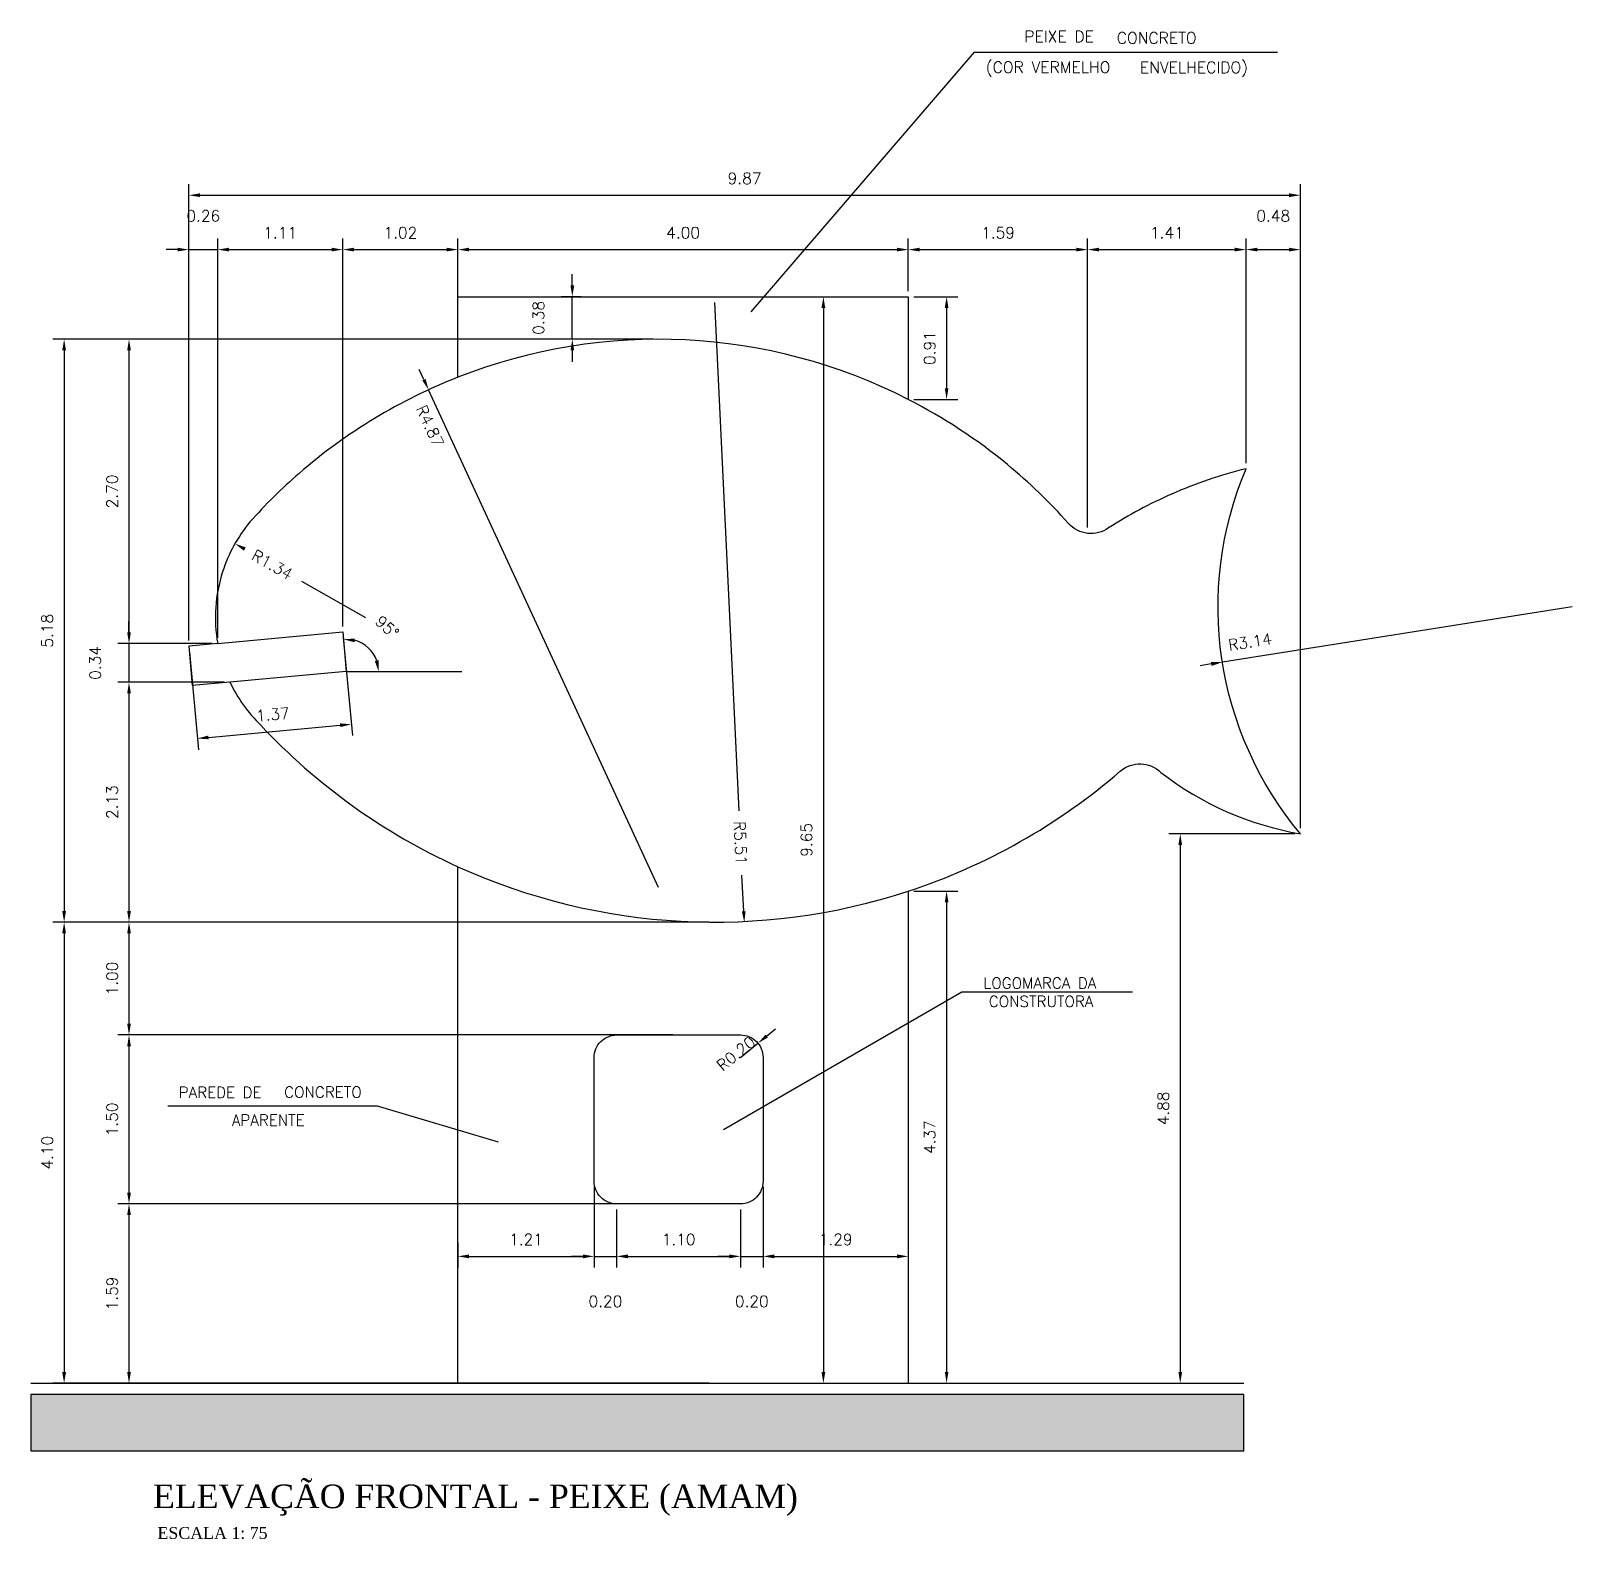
# Model space of a CAD drawing. Header units: millimetres. Extents: x 462 to 740, y -508 to -73.
# Drawn here: x 484.19 to 497.88, y -113.86 to -100.46 of the extents above; entities that cross this region are included whole.
import ezdxf

# ---------------------------------------------------------------- set-up
doc = ezdxf.new("R2010")
doc.units = ezdxf.units.MM
doc.header["$LTSCALE"] = 0.1
doc.header["$PDMODE"] = 3
doc.header["$PDSIZE"] = 0.005
for name, color, linetype in [('COTAS', 6, 'Continuous'), ('nivel', 1, 'Continuous'), ('Parede alta', 5, 'Continuous'), ('Texto', 2, 'Continuous')]:
    doc.layers.add(name, color=color, linetype=linetype)
doc.styles.add('RO-00', font='romans.shx')
doc.dimstyles.new('COTAS-75', dxfattribs={"dimscale": 0, "dimtxt": 0.1, "dimasz": 0.1, "dimexe": 0.1, "dimexo": 0.05, "dimgap": 0.1, "dimtad": 1, "dimzin": 1, "dimdsep": 46, "dimtxsty": 'RO-00', "dimcen": 2.5, "dimclrd": 6, "dimclre": 6, "dimclrt": 2, "dimadec": 0, "dimazin": 0, "dimtfac": 1, "dimtmove": 2, "dimatfit": 2, "dimfxl": 1, "dimtolj": 1, "dimtzin": 0, "dimarcsym": 0})

# ---------------------------------------------------------------- blocks, each defined once
blk = doc.blocks.new('*D135')
at = {"layer": 'COTAS', "color": 6, "lineweight": -2}
for p, q in [((489.716, -103.196), (484.387, -103.196)), ((484.487, -103.296), (484.487, -108.275)), ((490.213, -108.375), (484.387, -108.375))]:
    blk.add_line(p, q, dxfattribs=at)
at = {"layer": 'COTAS', "color": 6}
for points in [[(484.47, -103.296), (484.504, -103.296), (484.487, -103.196)], [(484.47, -108.275), (484.504, -108.275), (484.487, -108.375)]]:
    blk.add_solid(points, dxfattribs=at)
at = {"layer": 'Defpoints', "color": 0}
for p in [(489.766, -103.196), (484.487, -108.375), (490.263, -108.375)]:
    blk.add_point(p, dxfattribs=at)
at = {"layer": 'COTAS', "color": 2, "insert": (484.337, -105.786), "char_height": 0.1, "attachment_point": 5, "rotation": 90, "style": 'RO-00'}
blk.add_mtext('\\A1;5.18', dxfattribs=at)
blk = doc.blocks.new('*D136')
at = {"layer": 'COTAS', "color": 6, "lineweight": -2}
for p, q in [((489.666, -103.196), (484.963, -103.196)), ((485.063, -103.296), (485.063, -105.8)), ((485.801, -105.9), (484.963, -105.9))]:
    blk.add_line(p, q, dxfattribs=at)
at = {"layer": 'COTAS', "color": 6}
for points in [[(485.047, -103.296), (485.08, -103.296), (485.063, -103.196)], [(485.047, -105.8), (485.08, -105.8), (485.063, -105.9)]]:
    blk.add_solid(points, dxfattribs=at)
at = {"layer": 'Defpoints', "color": 0}
for p in [(489.716, -103.196), (485.063, -105.9), (485.851, -105.9)]:
    blk.add_point(p, dxfattribs=at)
at = {"layer": 'COTAS', "color": 2, "insert": (484.913, -104.548), "char_height": 0.1, "attachment_point": 5, "rotation": 90, "style": 'RO-00'}
blk.add_mtext('\\A1;2.70', dxfattribs=at)
blk = doc.blocks.new('*D137')
at = {"layer": 'COTAS', "color": 6, "lineweight": -2}
for p, q in [((485.063, -105.8), (485.063, -105.7)), ((485.801, -105.9), (484.963, -105.9)), ((485.063, -105.9), (485.063, -106.243)), ((485.91, -106.243), (484.963, -106.243)), ((485.063, -106.343), (485.063, -106.443))]:
    blk.add_line(p, q, dxfattribs=at)
at = {"layer": 'COTAS', "color": 6}
for points in [[(485.047, -105.8), (485.08, -105.8), (485.063, -105.9)], [(485.047, -106.343), (485.08, -106.343), (485.063, -106.243)]]:
    blk.add_solid(points, dxfattribs=at)
at = {"layer": 'Defpoints', "color": 0}
for p in [(485.851, -105.9), (485.063, -106.243), (485.96, -106.243)]:
    blk.add_point(p, dxfattribs=at)
at = {"layer": 'COTAS', "color": 2, "insert": (484.763, -106.072), "char_height": 0.1, "attachment_point": 5, "rotation": 90, "style": 'RO-00'}
blk.add_mtext('\\A1;0.34', dxfattribs=at)
blk = doc.blocks.new('*D138')
at = {"layer": 'COTAS', "color": 6, "lineweight": -2}
for p, q in [((485.91, -106.243), (484.963, -106.243)), ((485.063, -106.343), (485.063, -108.275)), ((490.163, -108.375), (484.963, -108.375))]:
    blk.add_line(p, q, dxfattribs=at)
at = {"layer": 'COTAS', "color": 6}
for points in [[(485.047, -106.343), (485.08, -106.343), (485.063, -106.243)], [(485.047, -108.275), (485.08, -108.275), (485.063, -108.375)]]:
    blk.add_solid(points, dxfattribs=at)
at = {"layer": 'Defpoints', "color": 0}
for p in [(485.96, -106.243), (485.063, -108.375), (490.213, -108.375)]:
    blk.add_point(p, dxfattribs=at)
at = {"layer": 'COTAS', "color": 2, "insert": (484.913, -107.309), "char_height": 0.1, "attachment_point": 5, "rotation": 90, "style": 'RO-00'}
blk.add_mtext('\\A1;2.13', dxfattribs=at)
blk = doc.blocks.new('*D139')
at = {"layer": 'COTAS', "color": 6, "lineweight": -2}
for p, q in [((490.163, -108.375), (484.963, -108.375)), ((485.063, -108.475), (485.063, -109.277)), ((489.894, -109.377), (484.963, -109.377))]:
    blk.add_line(p, q, dxfattribs=at)
at = {"layer": 'COTAS', "color": 6}
for points in [[(485.047, -108.475), (485.08, -108.475), (485.063, -108.375)], [(485.047, -109.277), (485.08, -109.277), (485.063, -109.377)]]:
    blk.add_solid(points, dxfattribs=at)
at = {"layer": 'Defpoints', "color": 0}
for p in [(490.213, -108.375), (485.063, -109.377), (489.944, -109.377)]:
    blk.add_point(p, dxfattribs=at)
at = {"layer": 'COTAS', "color": 2, "insert": (484.913, -108.876), "char_height": 0.1, "attachment_point": 5, "rotation": 90, "style": 'RO-00'}
blk.add_mtext('\\A1;1.00', dxfattribs=at)
blk = doc.blocks.new('*D140')
at = {"layer": 'COTAS', "color": 6, "lineweight": -2}
for p, q in [((489.894, -109.377), (484.963, -109.377)), ((485.063, -109.477), (485.063, -110.777)), ((489.894, -110.877), (484.963, -110.877))]:
    blk.add_line(p, q, dxfattribs=at)
at = {"layer": 'COTAS', "color": 6}
for points in [[(485.047, -109.477), (485.08, -109.477), (485.063, -109.377)], [(485.047, -110.777), (485.08, -110.777), (485.063, -110.877)]]:
    blk.add_solid(points, dxfattribs=at)
at = {"layer": 'Defpoints', "color": 0}
for p in [(489.944, -109.377), (485.063, -110.877), (489.944, -110.877)]:
    blk.add_point(p, dxfattribs=at)
at = {"layer": 'COTAS', "color": 2, "insert": (484.913, -110.127), "char_height": 0.1, "attachment_point": 5, "rotation": 90, "style": 'RO-00'}
blk.add_mtext('\\A1;1.50', dxfattribs=at)
blk = doc.blocks.new('*D141')
at = {"layer": 'COTAS', "color": 6, "lineweight": -2}
for p, q in [((489.894, -110.877), (484.963, -110.877)), ((485.063, -110.977), (485.063, -112.371)), ((489.894, -112.471), (484.963, -112.471))]:
    blk.add_line(p, q, dxfattribs=at)
at = {"layer": 'COTAS', "color": 6}
for points in [[(485.047, -110.977), (485.08, -110.977), (485.063, -110.877)], [(485.047, -112.371), (485.08, -112.371), (485.063, -112.471)]]:
    blk.add_solid(points, dxfattribs=at)
at = {"layer": 'Defpoints', "color": 0}
for p in [(489.944, -110.877), (485.063, -112.471), (489.944, -112.471)]:
    blk.add_point(p, dxfattribs=at)
at = {"layer": 'COTAS', "color": 2, "insert": (484.913, -111.674), "char_height": 0.1, "attachment_point": 5, "rotation": 90, "style": 'RO-00'}
blk.add_mtext('\\A1;1.59', dxfattribs=at)
blk = doc.blocks.new('*D142')
at = {"layer": 'COTAS', "color": 6, "lineweight": -2}
for p, q in [((490.213, -108.375), (484.387, -108.375)), ((484.487, -108.475), (484.487, -112.371)), ((490.213, -112.471), (484.387, -112.471))]:
    blk.add_line(p, q, dxfattribs=at)
at = {"layer": 'COTAS', "color": 6}
for points in [[(484.47, -108.475), (484.504, -108.475), (484.487, -108.375)], [(484.47, -112.371), (484.504, -112.371), (484.487, -112.471)]]:
    blk.add_solid(points, dxfattribs=at)
at = {"layer": 'Defpoints', "color": 0}
for p in [(490.263, -108.375), (484.487, -112.471), (490.263, -112.471)]:
    blk.add_point(p, dxfattribs=at)
at = {"layer": 'COTAS', "color": 2, "insert": (484.337, -110.423), "char_height": 0.1, "attachment_point": 5, "rotation": 90, "style": 'RO-00'}
blk.add_mtext('\\A1;4.10', dxfattribs=at)
blk = doc.blocks.new('*D143')
at = {"layer": 'COTAS', "color": 6, "lineweight": -2}
for p, q in [((485.594, -105.874), (485.594, -101.817)), ((495.466, -107.54), (495.466, -101.817)), ((485.694, -101.917), (495.366, -101.917))]:
    blk.add_line(p, q, dxfattribs=at)
at = {"layer": 'COTAS', "color": 6}
for points in [[(485.694, -101.9), (485.694, -101.933), (485.594, -101.917)], [(495.366, -101.9), (495.366, -101.933), (495.466, -101.917)]]:
    blk.add_solid(points, dxfattribs=at)
at = {"layer": 'Defpoints', "color": 0}
for p in [(495.466, -101.917), (485.594, -105.924), (495.466, -107.59)]:
    blk.add_point(p, dxfattribs=at)
at = {"layer": 'COTAS', "color": 2, "insert": (490.53, -101.767), "char_height": 0.1, "attachment_point": 5, "style": 'RO-00'}
blk.add_mtext('\\A1;9.87', dxfattribs=at)
blk = doc.blocks.new('*D144')
at = {"layer": 'COTAS', "color": 6, "lineweight": -2}
for p, q in [((485.594, -105.874), (485.594, -102.3)), ((485.851, -105.85), (485.851, -102.3)), ((485.494, -102.4), (485.394, -102.4)), ((485.594, -102.4), (485.851, -102.4)), ((485.951, -102.4), (486.051, -102.4))]:
    blk.add_line(p, q, dxfattribs=at)
at = {"layer": 'COTAS', "color": 6}
for points in [[(485.494, -102.383), (485.494, -102.416), (485.594, -102.4)], [(485.951, -102.383), (485.951, -102.416), (485.851, -102.4)]]:
    blk.add_solid(points, dxfattribs=at)
at = {"layer": 'Defpoints', "color": 0}
for p in [(485.851, -102.4), (485.594, -105.924), (485.851, -105.9)]:
    blk.add_point(p, dxfattribs=at)
at = {"layer": 'COTAS', "color": 2, "insert": (485.723, -102.1), "char_height": 0.1, "attachment_point": 5, "style": 'RO-00'}
blk.add_mtext('\\A1;0.26', dxfattribs=at)
blk = doc.blocks.new('*D145')
at = {"layer": 'COTAS', "color": 6, "lineweight": -2}
for p, q in [((485.851, -105.85), (485.851, -102.3)), ((486.962, -105.747), (486.962, -102.3)), ((485.951, -102.4), (486.862, -102.4))]:
    blk.add_line(p, q, dxfattribs=at)
at = {"layer": 'COTAS', "color": 6}
for points in [[(485.951, -102.383), (485.951, -102.416), (485.851, -102.4)], [(486.862, -102.383), (486.862, -102.416), (486.962, -102.4)]]:
    blk.add_solid(points, dxfattribs=at)
at = {"layer": 'Defpoints', "color": 0}
for p in [(486.962, -102.4), (486.962, -105.797), (485.851, -105.9)]:
    blk.add_point(p, dxfattribs=at)
at = {"layer": 'COTAS', "color": 2, "insert": (486.406, -102.25), "char_height": 0.1, "attachment_point": 5, "style": 'RO-00'}
blk.add_mtext('\\A1;1.11', dxfattribs=at)
blk = doc.blocks.new('*D146')
at = {"layer": 'COTAS', "color": 6, "lineweight": -2}
for p, q in [((486.962, -105.747), (486.962, -102.3)), ((487.984, -103.484), (487.984, -102.3)), ((487.062, -102.4), (487.884, -102.4))]:
    blk.add_line(p, q, dxfattribs=at)
at = {"layer": 'COTAS', "color": 6}
for points in [[(487.062, -102.383), (487.062, -102.416), (486.962, -102.4)], [(487.884, -102.383), (487.884, -102.416), (487.984, -102.4)]]:
    blk.add_solid(points, dxfattribs=at)
at = {"layer": 'Defpoints', "color": 0}
for p in [(487.984, -102.4), (487.984, -103.534), (486.962, -105.797)]:
    blk.add_point(p, dxfattribs=at)
at = {"layer": 'COTAS', "color": 2, "insert": (487.473, -102.25), "char_height": 0.1, "attachment_point": 5, "style": 'RO-00'}
blk.add_mtext('\\A1;1.02', dxfattribs=at)
blk = doc.blocks.new('*D147')
at = {"layer": 'COTAS', "color": 6, "lineweight": -2}
for p, q in [((487.984, -103.484), (487.984, -102.3)), ((491.984, -102.768), (491.984, -102.3)), ((488.084, -102.4), (491.884, -102.4))]:
    blk.add_line(p, q, dxfattribs=at)
at = {"layer": 'COTAS', "color": 6}
for points in [[(488.084, -102.383), (488.084, -102.416), (487.984, -102.4)], [(491.884, -102.383), (491.884, -102.416), (491.984, -102.4)]]:
    blk.add_solid(points, dxfattribs=at)
at = {"layer": 'Defpoints', "color": 0}
for p in [(491.984, -102.4), (491.984, -102.818), (487.984, -103.534)]:
    blk.add_point(p, dxfattribs=at)
at = {"layer": 'COTAS', "color": 2, "insert": (489.984, -102.25), "char_height": 0.1, "attachment_point": 5, "style": 'RO-00'}
blk.add_mtext('\\A1;4.00', dxfattribs=at)
blk = doc.blocks.new('*D148')
at = {"layer": 'COTAS', "color": 6, "lineweight": -2}
for p, q in [((491.984, -102.768), (491.984, -102.3)), ((493.577, -104.87), (493.577, -102.3)), ((492.084, -102.4), (493.477, -102.4))]:
    blk.add_line(p, q, dxfattribs=at)
at = {"layer": 'COTAS', "color": 6}
for points in [[(492.084, -102.383), (492.084, -102.416), (491.984, -102.4)], [(493.477, -102.383), (493.477, -102.416), (493.577, -102.4)]]:
    blk.add_solid(points, dxfattribs=at)
at = {"layer": 'Defpoints', "color": 0}
for p in [(493.577, -102.4), (491.984, -102.818), (493.577, -104.92)]:
    blk.add_point(p, dxfattribs=at)
at = {"layer": 'COTAS', "color": 2, "insert": (492.781, -102.25), "char_height": 0.1, "attachment_point": 5, "style": 'RO-00'}
blk.add_mtext('\\A1;1.59', dxfattribs=at)
blk = doc.blocks.new('*D149')
at = {"layer": 'COTAS', "color": 6, "lineweight": -2}
for p, q in [((493.577, -104.87), (493.577, -102.3)), ((494.984, -104.297), (494.984, -102.3)), ((493.677, -102.4), (494.884, -102.4))]:
    blk.add_line(p, q, dxfattribs=at)
at = {"layer": 'COTAS', "color": 6}
for points in [[(493.677, -102.383), (493.677, -102.416), (493.577, -102.4)], [(494.884, -102.383), (494.884, -102.416), (494.984, -102.4)]]:
    blk.add_solid(points, dxfattribs=at)
at = {"layer": 'Defpoints', "color": 0}
for p in [(494.984, -102.4), (494.984, -104.347), (493.577, -104.92)]:
    blk.add_point(p, dxfattribs=at)
at = {"layer": 'COTAS', "color": 2, "insert": (494.281, -102.25), "char_height": 0.1, "attachment_point": 5, "style": 'RO-00'}
blk.add_mtext('\\A1;1.41', dxfattribs=at)
blk = doc.blocks.new('*D150')
at = {"layer": 'COTAS', "color": 6, "lineweight": -2}
for p, q in [((494.984, -104.297), (494.984, -102.3)), ((495.466, -107.49), (495.466, -102.3)), ((495.084, -102.4), (495.366, -102.4))]:
    blk.add_line(p, q, dxfattribs=at)
at = {"layer": 'COTAS', "color": 6}
for points in [[(495.084, -102.383), (495.084, -102.416), (494.984, -102.4)], [(495.366, -102.383), (495.366, -102.416), (495.466, -102.4)]]:
    blk.add_solid(points, dxfattribs=at)
at = {"layer": 'Defpoints', "color": 0}
for p in [(495.466, -102.4), (494.984, -104.347), (495.466, -107.54)]:
    blk.add_point(p, dxfattribs=at)
at = {"layer": 'COTAS', "color": 2, "insert": (495.225, -102.1), "char_height": 0.1, "attachment_point": 5, "style": 'RO-00'}
blk.add_mtext('\\A1;0.48', dxfattribs=at)
blk = doc.blocks.new('*D151')
at = {"layer": 'COTAS', "color": 6, "lineweight": -2}
for p, q in [((487.682, -103.555), (487.64, -103.464)), ((489.766, -108.066), (487.724, -103.645))]:
    blk.add_line(p, q, dxfattribs=at)
at = {"layer": 'COTAS', "color": 6}
blk.add_solid([(487.697, -103.548), (487.667, -103.562), (487.724, -103.645)], dxfattribs=at)
at = {"layer": 'Defpoints', "color": 0}
for p in [(487.724, -103.645), (489.766, -108.066)]:
    blk.add_point(p, dxfattribs=at)
at = {"layer": 'COTAS', "color": 2, "insert": (487.736, -103.967), "char_height": 0.1, "attachment_point": 5, "rotation": 294.7952, "style": 'RO-00'}
blk.add_mtext('\\A1;R4.87', dxfattribs=at)
blk = doc.blocks.new('*D152')
at = {"layer": 'COTAS', "color": 6, "lineweight": -2}
for p, q in [((497.88, -105.574), (494.774, -106.065)), ((494.675, -106.081), (494.576, -106.097))]:
    blk.add_line(p, q, dxfattribs=at)
at = {"layer": 'COTAS', "color": 6}
blk.add_solid([(494.672, -106.065), (494.677, -106.098), (494.774, -106.065)], dxfattribs=at)
at = {"layer": 'Defpoints', "color": 0}
for p in [(497.88, -105.574), (494.774, -106.065)]:
    blk.add_point(p, dxfattribs=at)
at = {"layer": 'COTAS', "color": 2, "insert": (495.019, -105.885), "char_height": 0.1, "attachment_point": 5, "rotation": 8.9918, "style": 'RO-00'}
blk.add_mtext('\\A1;R3.14', dxfattribs=at)
blk = doc.blocks.new('*D153')
at = {"layer": 'COTAS', "color": 6, "lineweight": -2}
for p, q in [((486.091, -105.061), (486.072, -105.05)), ((487.166, -105.67), (486.598, -105.348))]:
    blk.add_line(p, q, dxfattribs=at)
at = {"layer": 'COTAS', "color": 6}
blk.add_solid([(486.1, -105.046), (486.083, -105.075), (486.004, -105.012)], dxfattribs=at)
at = {"layer": 'Defpoints', "color": 0}
for p in [(486.004, -105.012), (487.166, -105.67)]:
    blk.add_point(p, dxfattribs=at)
at = {"layer": 'COTAS', "color": 2, "insert": (486.335, -105.199), "char_height": 0.1, "attachment_point": 5, "rotation": 330.464, "style": 'RO-00'}
blk.add_mtext('\\A1;R1.34', dxfattribs=at)
blk = doc.blocks.new('*D154')
at = {"layer": 'COTAS', "color": 6, "lineweight": -2}
blk.add_arc((486.992, -106.149), 0.288, 19.9777, 74.9003, dxfattribs=at)
at = {"layer": 'COTAS', "color": 6}
for points in [[(487.066, -105.888), (487.068, -105.855), (486.967, -105.862)], [(487.279, -106.048), (487.246, -106.054), (487.28, -106.149)]]:
    blk.add_solid(points, dxfattribs=at)
at = {"layer": 'Defpoints', "color": 0}
for p in [(486.962, -105.797), (487.237, -105.998), (486.992, -106.149), (486.992, -106.149), (488.019, -106.149)]:
    blk.add_point(p, dxfattribs=at)
at = {"layer": 'COTAS', "color": 2, "insert": (487.356, -105.753), "char_height": 0.1, "attachment_point": 5, "rotation": 317.439, "style": 'RO-00'}
blk.add_mtext('\\A1;95°', dxfattribs=at)
blk = doc.blocks.new('*D155')
at = {"layer": 'COTAS', "color": 6, "lineweight": -2}
for p, q in [((486.966, -105.847), (487.047, -106.716)), ((485.599, -105.974), (485.679, -106.843)), ((485.77, -106.734), (486.938, -106.626))]:
    blk.add_line(p, q, dxfattribs=at)
at = {"layer": 'COTAS', "color": 6}
for points in [[(486.937, -106.609), (486.94, -106.642), (487.038, -106.617)], [(485.768, -106.717), (485.771, -106.75), (485.67, -106.743)]]:
    blk.add_solid(points, dxfattribs=at)
at = {"layer": 'Defpoints', "color": 0}
for p in [(486.962, -105.797), (485.594, -105.924), (487.038, -106.617)]:
    blk.add_point(p, dxfattribs=at)
at = {"layer": 'COTAS', "color": 2, "insert": (486.34, -106.53), "char_height": 0.1, "attachment_point": 5, "rotation": 5.2852, "style": 'RO-00'}
blk.add_mtext('\\A1;1.37', dxfattribs=at)
blk = doc.blocks.new('*D156')
at = {"layer": 'COTAS', "color": 6, "lineweight": -2}
for p, q in [((490.263, -102.871), (490.48, -107.385)), ((490.523, -108.279), (490.507, -107.956))]:
    blk.add_line(p, q, dxfattribs=at)
at = {"layer": 'COTAS', "color": 6}
blk.add_solid([(490.539, -108.278), (490.506, -108.28), (490.528, -108.379)], dxfattribs=at)
at = {"layer": 'Defpoints', "color": 0}
for p in [(490.263, -102.871), (490.528, -108.379)]:
    blk.add_point(p, dxfattribs=at)
at = {"layer": 'COTAS', "color": 2, "insert": (490.494, -107.671), "char_height": 0.1, "attachment_point": 5, "rotation": 272.7512, "style": 'RO-00'}
blk.add_mtext('\\A1;R5.51', dxfattribs=at)
blk = doc.blocks.new('*D157')
at = {"layer": 'COTAS', "color": 6, "lineweight": -2}
for p, q in [((492.034, -102.818), (492.424, -102.818)), ((492.324, -102.918), (492.324, -103.631)), ((492.034, -103.731), (492.424, -103.731))]:
    blk.add_line(p, q, dxfattribs=at)
at = {"layer": 'COTAS', "color": 6}
for points in [[(492.308, -102.918), (492.341, -102.918), (492.324, -102.818)], [(492.308, -103.631), (492.341, -103.631), (492.324, -103.731)]]:
    blk.add_solid(points, dxfattribs=at)
at = {"layer": 'Defpoints', "color": 0}
for p in [(491.984, -102.818), (491.984, -103.731), (492.324, -103.731)]:
    blk.add_point(p, dxfattribs=at)
at = {"layer": 'COTAS', "color": 2, "insert": (492.174, -103.275), "char_height": 0.1, "attachment_point": 5, "rotation": 90, "style": 'RO-00'}
blk.add_mtext('\\A1;0.91', dxfattribs=at)
blk = doc.blocks.new('*D158')
at = {"layer": 'COTAS', "color": 6, "lineweight": -2}
for p, q in [((492.034, -108.099), (492.424, -108.099)), ((492.324, -108.199), (492.324, -112.371)), ((492.034, -112.471), (492.424, -112.471))]:
    blk.add_line(p, q, dxfattribs=at)
at = {"layer": 'COTAS', "color": 6}
for points in [[(492.308, -108.199), (492.341, -108.199), (492.324, -108.099)], [(492.308, -112.371), (492.341, -112.371), (492.324, -112.471)]]:
    blk.add_solid(points, dxfattribs=at)
at = {"layer": 'Defpoints', "color": 0}
for p in [(491.984, -108.099), (491.984, -112.471), (492.324, -112.471)]:
    blk.add_point(p, dxfattribs=at)
at = {"layer": 'COTAS', "color": 2, "insert": (492.174, -110.285), "char_height": 0.1, "attachment_point": 5, "rotation": 90, "style": 'RO-00'}
blk.add_mtext('\\A1;4.37', dxfattribs=at)
blk = doc.blocks.new('*D159')
at = {"layer": 'COTAS', "color": 6, "lineweight": -2}
for p, q in [((489.194, -110.727), (489.194, -111.444)), ((487.984, -111.22), (487.984, -111.444)), ((488.084, -111.344), (489.094, -111.344))]:
    blk.add_line(p, q, dxfattribs=at)
at = {"layer": 'COTAS', "color": 6}
for points in [[(488.084, -111.327), (488.084, -111.361), (487.984, -111.344)], [(489.094, -111.327), (489.094, -111.361), (489.194, -111.344)]]:
    blk.add_solid(points, dxfattribs=at)
at = {"layer": 'Defpoints', "color": 0}
for p in [(489.194, -110.677), (487.984, -111.17), (489.194, -111.344)]:
    blk.add_point(p, dxfattribs=at)
at = {"layer": 'COTAS', "color": 2, "insert": (488.589, -111.194), "char_height": 0.1, "attachment_point": 5, "style": 'RO-00'}
blk.add_mtext('\\A1;1.21', dxfattribs=at)
blk = doc.blocks.new('*D160')
at = {"layer": 'COTAS', "color": 6, "lineweight": -2}
for p, q in [((489.194, -110.727), (489.194, -111.444)), ((489.394, -110.927), (489.394, -111.444)), ((489.094, -111.344), (488.994, -111.344)), ((489.194, -111.344), (489.394, -111.344)), ((489.494, -111.344), (489.594, -111.344))]:
    blk.add_line(p, q, dxfattribs=at)
at = {"layer": 'COTAS', "color": 6}
for points in [[(489.094, -111.327), (489.094, -111.361), (489.194, -111.344)], [(489.494, -111.327), (489.494, -111.361), (489.394, -111.344)]]:
    blk.add_solid(points, dxfattribs=at)
at = {"layer": 'Defpoints', "color": 0}
for p in [(489.194, -110.677), (489.394, -110.877), (489.394, -111.344)]:
    blk.add_point(p, dxfattribs=at)
at = {"layer": 'COTAS', "color": 2, "insert": (489.294, -111.744), "char_height": 0.1, "attachment_point": 5, "style": 'RO-00'}
blk.add_mtext('\\A1;0.20', dxfattribs=at)
blk = doc.blocks.new('*D161')
at = {"layer": 'COTAS', "color": 6, "lineweight": -2}
for p, q in [((489.394, -110.927), (489.394, -111.444)), ((490.494, -110.927), (490.494, -111.444)), ((489.494, -111.344), (490.394, -111.344))]:
    blk.add_line(p, q, dxfattribs=at)
at = {"layer": 'COTAS', "color": 6}
for points in [[(489.494, -111.327), (489.494, -111.361), (489.394, -111.344)], [(490.394, -111.327), (490.394, -111.361), (490.494, -111.344)]]:
    blk.add_solid(points, dxfattribs=at)
at = {"layer": 'Defpoints', "color": 0}
for p in [(489.394, -110.877), (490.494, -110.877), (490.494, -111.344)]:
    blk.add_point(p, dxfattribs=at)
at = {"layer": 'COTAS', "color": 2, "insert": (489.944, -111.194), "char_height": 0.1, "attachment_point": 5, "style": 'RO-00'}
blk.add_mtext('\\A1;1.10', dxfattribs=at)
blk = doc.blocks.new('*D162')
at = {"layer": 'COTAS', "color": 6, "lineweight": -2}
for p, q in [((490.694, -110.727), (490.694, -111.444)), ((490.494, -110.927), (490.494, -111.444)), ((490.394, -111.344), (490.294, -111.344)), ((490.494, -111.344), (490.694, -111.344)), ((490.794, -111.344), (490.894, -111.344))]:
    blk.add_line(p, q, dxfattribs=at)
at = {"layer": 'COTAS', "color": 6}
for points in [[(490.394, -111.327), (490.394, -111.361), (490.494, -111.344)], [(490.794, -111.327), (490.794, -111.361), (490.694, -111.344)]]:
    blk.add_solid(points, dxfattribs=at)
at = {"layer": 'Defpoints', "color": 0}
for p in [(490.694, -110.677), (490.494, -110.877), (490.694, -111.344)]:
    blk.add_point(p, dxfattribs=at)
at = {"layer": 'COTAS', "color": 2, "insert": (490.594, -111.744), "char_height": 0.1, "attachment_point": 5, "style": 'RO-00'}
blk.add_mtext('\\A1;0.20', dxfattribs=at)
blk = doc.blocks.new('*D163')
at = {"layer": 'COTAS', "color": 6, "lineweight": -2}
for p, q in [((490.694, -110.727), (490.694, -111.444)), ((491.984, -110.727), (491.984, -111.444)), ((490.794, -111.344), (491.884, -111.344))]:
    blk.add_line(p, q, dxfattribs=at)
at = {"layer": 'COTAS', "color": 6}
for points in [[(490.794, -111.327), (490.794, -111.361), (490.694, -111.344)], [(491.884, -111.327), (491.884, -111.361), (491.984, -111.344)]]:
    blk.add_solid(points, dxfattribs=at)
at = {"layer": 'Defpoints', "color": 0}
for p in [(490.694, -110.677), (491.984, -110.677), (491.984, -111.344)]:
    blk.add_point(p, dxfattribs=at)
at = {"layer": 'COTAS', "color": 2, "insert": (491.339, -111.194), "char_height": 0.1, "attachment_point": 5, "style": 'RO-00'}
blk.add_mtext('\\A1;1.29', dxfattribs=at)
blk = doc.blocks.new('*D164')
at = {"layer": 'COTAS', "color": 6, "lineweight": -2}
for p, q in [((490.726, -109.387), (490.804, -109.324)), ((490.494, -109.577), (490.649, -109.45))]:
    blk.add_line(p, q, dxfattribs=at)
at = {"layer": 'COTAS', "color": 6}
blk.add_solid([(490.716, -109.374), (490.737, -109.4), (490.649, -109.45)], dxfattribs=at)
at = {"layer": 'Defpoints', "color": 0}
for p in [(490.649, -109.45), (490.494, -109.577)]:
    blk.add_point(p, dxfattribs=at)
at = {"layer": 'COTAS', "color": 2, "insert": (490.454, -109.543), "char_height": 0.1, "attachment_point": 5, "rotation": 39.2187, "style": 'RO-00'}
blk.add_mtext('\\A1;R0.20', dxfattribs=at)
blk = doc.blocks.new('*D165')
at = {"layer": 'COTAS', "color": 6, "lineweight": -2}
for p, q in [((495.416, -107.59), (494.299, -107.59)), ((494.399, -107.69), (494.399, -112.371)), ((493.838, -112.471), (494.499, -112.471))]:
    blk.add_line(p, q, dxfattribs=at)
at = {"layer": 'COTAS', "color": 6}
for points in [[(494.383, -107.69), (494.416, -107.69), (494.399, -107.59)], [(494.383, -112.371), (494.416, -112.371), (494.399, -112.471)]]:
    blk.add_solid(points, dxfattribs=at)
at = {"layer": 'Defpoints', "color": 0}
for p in [(495.466, -107.59), (493.788, -112.471), (494.399, -112.471)]:
    blk.add_point(p, dxfattribs=at)
at = {"layer": 'COTAS', "color": 2, "insert": (494.249, -110.03), "char_height": 0.1, "attachment_point": 5, "rotation": 90, "style": 'RO-00'}
blk.add_mtext('\\A1;4.88', dxfattribs=at)
blk = doc.blocks.new('*D167')
at = {"layer": 'COTAS', "color": 6, "lineweight": -2}
for p, q in [((489, -102.718), (489, -102.618)), ((489.079, -102.818), (488.9, -102.818)), ((489, -103.196), (489, -102.818)), ((489.079, -103.196), (488.9, -103.196)), ((489, -103.296), (489, -103.396))]:
    blk.add_line(p, q, dxfattribs=at)
at = {"layer": 'COTAS', "color": 6}
for points in [[(488.984, -102.718), (489.017, -102.718), (489, -102.818)], [(488.984, -103.296), (489.017, -103.296), (489, -103.196)]]:
    blk.add_solid(points, dxfattribs=at)
at = {"layer": 'Defpoints', "color": 0}
for p in [(489, -102.818), (489.129, -102.818), (489.129, -103.196)]:
    blk.add_point(p, dxfattribs=at)
at = {"layer": 'COTAS', "color": 2, "insert": (488.7, -103.007), "char_height": 0.1, "attachment_point": 5, "rotation": 90, "style": 'RO-00'}
blk.add_mtext('\\A1;0.38', dxfattribs=at)
blk = doc.blocks.new('*D168')
at = {"layer": 'COTAS', "color": 6, "lineweight": -2}
for p, q in [((490.962, -102.818), (491.33, -102.818)), ((491.23, -102.918), (491.23, -112.371)), ((489.217, -112.471), (491.33, -112.471))]:
    blk.add_line(p, q, dxfattribs=at)
at = {"layer": 'COTAS', "color": 6}
for points in [[(491.213, -102.918), (491.247, -102.918), (491.23, -102.818)], [(491.213, -112.371), (491.247, -112.371), (491.23, -112.471)]]:
    blk.add_solid(points, dxfattribs=at)
at = {"layer": 'Defpoints', "color": 0}
for p in [(490.912, -102.818), (489.167, -112.471), (491.23, -112.471)]:
    blk.add_point(p, dxfattribs=at)
at = {"layer": 'COTAS', "color": 2, "insert": (491.08, -107.644), "char_height": 0.1, "attachment_point": 5, "rotation": 90, "style": 'RO-00'}
blk.add_mtext('\\A1;9.65', dxfattribs=at)

msp = doc.modelspace()

# ---------------------------------------------------------------- hatches: boundary and pattern name
at = {"layer": 'Parede alta'}
msp.add_hatch(color=256, dxfattribs=at).paths.add_polyline_path([(484.191, -113.071), (494.965, -113.071), (494.965, -112.571), (484.191, -112.571)])

# ---------------------------------------------------------------- linework, layer by layer
at = {"layer": 'COTAS'}
for p, q in [((492.57, -100.646), (490.585, -102.952)), ((492.57, -100.646), (495.264, -100.646)), ((486.992, -106.149), (488.019, -106.149)), ((492.461, -108.998), (490.342, -110.219)), ((493.976, -108.998), (492.461, -108.998)), ((485.409, -110.008), (487.267, -110.008)), ((487.267, -110.008), (488.342, -110.327))]:
    msp.add_line(p, q, dxfattribs=at)
at = {"layer": 'nivel'}
for p, q in [((487.984, -103.534), (487.984, -102.818)), ((487.984, -102.818), (491.984, -102.818)), ((491.984, -102.818), (491.984, -103.731)), ((487.984, -112.471), (487.984, -107.882)), ((491.984, -108.099), (491.984, -112.471))]:
    msp.add_line(p, q, dxfattribs=at)
msp.add_lwpolyline([(489.394, -109.377), (490.494, -109.377, -0.414214), (490.694, -109.577), (490.694, -110.677, -0.414214), (490.494, -110.877), (489.394, -110.877, -0.414214), (489.194, -110.677), (489.194, -109.577, -0.414214)], format="xyb", close=True, dxfattribs=at)
at = {"layer": 'Parede alta'}
for p, q in [((485.851, -105.9), (485.594, -105.924)), ((485.594, -105.924), (485.624, -106.273)), ((485.96, -106.243), (485.624, -106.273)), ((484.191, -112.471), (494.965, -112.471))]:
    msp.add_line(p, q, dxfattribs=at)
msp.add_lwpolyline([(486.992, -106.149), (485.96, -106.243, 0.088648), (486.233, -106.625, 0.098681), (487.984, -107.882, 0.188032), (491.984, -108.099, 0.09904), (493.867, -107.034, -0.388279), (494.228, -107.044, 0.123518), (495.466, -107.59, -0.281265), (494.984, -104.347, 0.042579), (494.322, -104.572, 0.038517), (493.763, -104.871, -0.386511), (493.406, -104.832, 0.038657), (492.865, -104.31, 0.054278), (491.984, -103.731, 0.215144), (487.984, -103.534, 0.085259), (486.574, -104.388, 0.031574), (486.137, -104.819, 0.095477), (485.894, -105.263, 0.121393), (485.851, -105.9), (486.962, -105.797)], format="xyb", close=True, dxfattribs=at)
msp.add_lwpolyline([(484.191, -113.071), (494.965, -113.071), (494.965, -112.571), (484.191, -112.571)], close=True, dxfattribs=at)

# ---------------------------------------------------------------- texts
at = {"layer": 'Texto', "style": 'RO-00'}
for s, height, p in [('PEIXE DE ', 0.1008, (493.015, -100.557)), ('CONCRETO', 0.1008, (493.836, -100.57)), ('(COR VERMELHO', 0.1008, (492.673, -100.83)), ('ENVELHECIDO)', 0.1008, (494.042, -100.831)), ('LOGOMARCA DA', 0.098, (492.65, -108.965)), ('CONSTRUTORA', 0.098, (492.699, -109.128)), ('PAREDE DE ', 0.098, (485.505, -109.936)), ('CONCRETO', 0.098, (486.441, -109.934)), ('APARENTE', 0.098, (485.977, -110.183))]:
    msp.add_text(s, height=height, dxfattribs=at).set_placement(p)
at = {"layer": 'Texto', "attachment_point": 1}
for s, insert, char_height, width in [('{\\fTimes New Roman|b0|i0|c0|p18;ELEVAÇÃO FRONTAL - PEIXE (AMAM)}', (485.277, -113.371), 0.21, 6.80519), ('{\\fTimes New Roman|b0|i0|c0|p18;ESCALA 1: 75}', (485.316, -113.749), 0.105, 1.90582)]:
    msp.add_mtext(s, dxfattribs=dict(at, insert=insert, char_height=char_height, width=width))

# ---------------------------------------------------------------- dimensions: what is measured, and where the dimension line sits
at = {"layer": 'COTAS'}
for base, p1, p2, picture, middle in [((495.466, -101.917), (485.594, -105.924), (495.466, -107.59), '*D143', (490.53, -101.767)), ((485.851, -102.4), (485.594, -105.924), (485.851, -105.9), '*D144', (485.723, -102.1)), ((495.466, -102.4), (494.984, -104.347), (495.466, -107.54), '*D150', (495.225, -102.1)), ((486.962, -102.4), (485.851, -105.9), (486.962, -105.797), '*D145', (486.406, -102.25)), ((487.984, -102.4), (486.962, -105.797), (487.984, -103.534), '*D146', (487.473, -102.25)), ((491.984, -102.4), (487.984, -103.534), (491.984, -102.818), '*D147', (489.984, -102.25)), ((493.577, -102.4), (491.984, -102.818), (493.577, -104.92), '*D148', (492.781, -102.25)), ((494.984, -102.4), (493.577, -104.92), (494.984, -104.347), '*D149', (494.281, -102.25)), ((489.194, -111.344), (487.984, -111.17), (489.194, -110.677), '*D159', (488.589, -111.194)), ((489.394, -111.344), (489.194, -110.677), (489.394, -110.877), '*D160', (489.294, -111.744)), ((490.694, -111.344), (490.494, -110.877), (490.694, -110.677), '*D162', (490.594, -111.744)), ((491.984, -111.344), (490.694, -110.677), (491.984, -110.677), '*D163', (491.339, -111.194)), ((490.494, -111.344), (489.394, -110.877), (490.494, -110.877), '*D161', (489.944, -111.194))]:
    dim = msp.add_linear_dim(base=base, p1=p1, p2=p2, dimstyle='COTAS-75', override={"dimscale": 1}, dxfattribs=at)
    dim.commit()
    dim.dimension.update_dxf_attribs({"geometry": picture, "text_midpoint": middle})
for base, p1, p2, picture, middle in [((489, -102.818), (489.129, -103.196), (489.129, -102.818), '*D167', (488.7, -103.007)), ((491.23, -112.471), (490.912, -102.818), (489.167, -112.471), '*D168', (491.08, -107.644)), ((492.324, -103.731), (491.984, -102.818), (491.984, -103.731), '*D157', (492.174, -103.275)), ((484.487, -108.375), (489.766, -103.196), (490.263, -108.375), '*D135', (484.337, -105.786)), ((485.063, -105.9), (489.716, -103.196), (485.851, -105.9), '*D136', (484.913, -104.548)), ((485.063, -106.243), (485.851, -105.9), (485.96, -106.243), '*D137', (484.763, -106.072)), ((485.063, -108.375), (485.96, -106.243), (490.213, -108.375), '*D138', (484.913, -107.309)), ((494.399, -112.471), (495.466, -107.59), (493.788, -112.471), '*D165', (494.249, -110.03)), ((492.324, -112.471), (491.984, -108.099), (491.984, -112.471), '*D158', (492.174, -110.285)), ((484.487, -112.471), (490.263, -108.375), (490.263, -112.471), '*D142', (484.337, -110.423)), ((485.063, -109.377), (490.213, -108.375), (489.944, -109.377), '*D139', (484.913, -108.876)), ((485.063, -110.877), (489.944, -109.377), (489.944, -110.877), '*D140', (484.913, -110.127)), ((485.063, -112.471), (489.944, -110.877), (489.944, -112.471), '*D141', (484.913, -111.674))]:
    dim = msp.add_linear_dim(base=base, p1=p1, p2=p2, angle=90, dimstyle='COTAS-75', override={"dimscale": 1}, dxfattribs=at)
    dim.commit()
    dim.dimension.update_dxf_attribs({"geometry": picture, "text_midpoint": middle})
for center, mpoint, picture, middle in [((490.263, -102.871), (490.528, -108.379), '*D156', (490.494, -107.671)), ((489.766, -108.066), (487.724, -103.645), '*D151', (487.736, -103.967)), ((487.166, -105.67), (486.004, -105.012), '*D153', (486.335, -105.199)), ((497.88, -105.574), (494.774, -106.065), '*D152', (495.019, -105.885)), ((490.494, -109.577), (490.649, -109.45), '*D164', (490.454, -109.543))]:
    dim = msp.add_radius_dim(center=center, mpoint=mpoint, dimstyle='COTAS-75', override={"dimscale": 1}, dxfattribs=at)
    dim.commit()
    dim.dimension.update_dxf_attribs({"geometry": picture, "text_midpoint": middle, "dimtype": 164})
dim = msp.add_angular_dim_2l(base=(487.237, -105.998), line1=((486.992, -106.149), (488.019, -106.149)), line2=((486.962, -105.797), (486.992, -106.149)), dimstyle='COTAS-75', override={"dimscale": 1}, dxfattribs=at)
dim.commit()
dim.dimension.update_dxf_attribs({"geometry": '*D154', "text_midpoint": (487.356, -105.753)})
dim = msp.add_aligned_dim(p1=(485.594, -105.924), p2=(486.962, -105.797), distance=-0.823, dimstyle='COTAS-75', override={"dimscale": 1}, dxfattribs=at)
dim.commit()
dim.dimension.update_dxf_attribs({"geometry": '*D155', "text_midpoint": (486.34, -106.53)})

doc.saveas('drawing.dxf')
